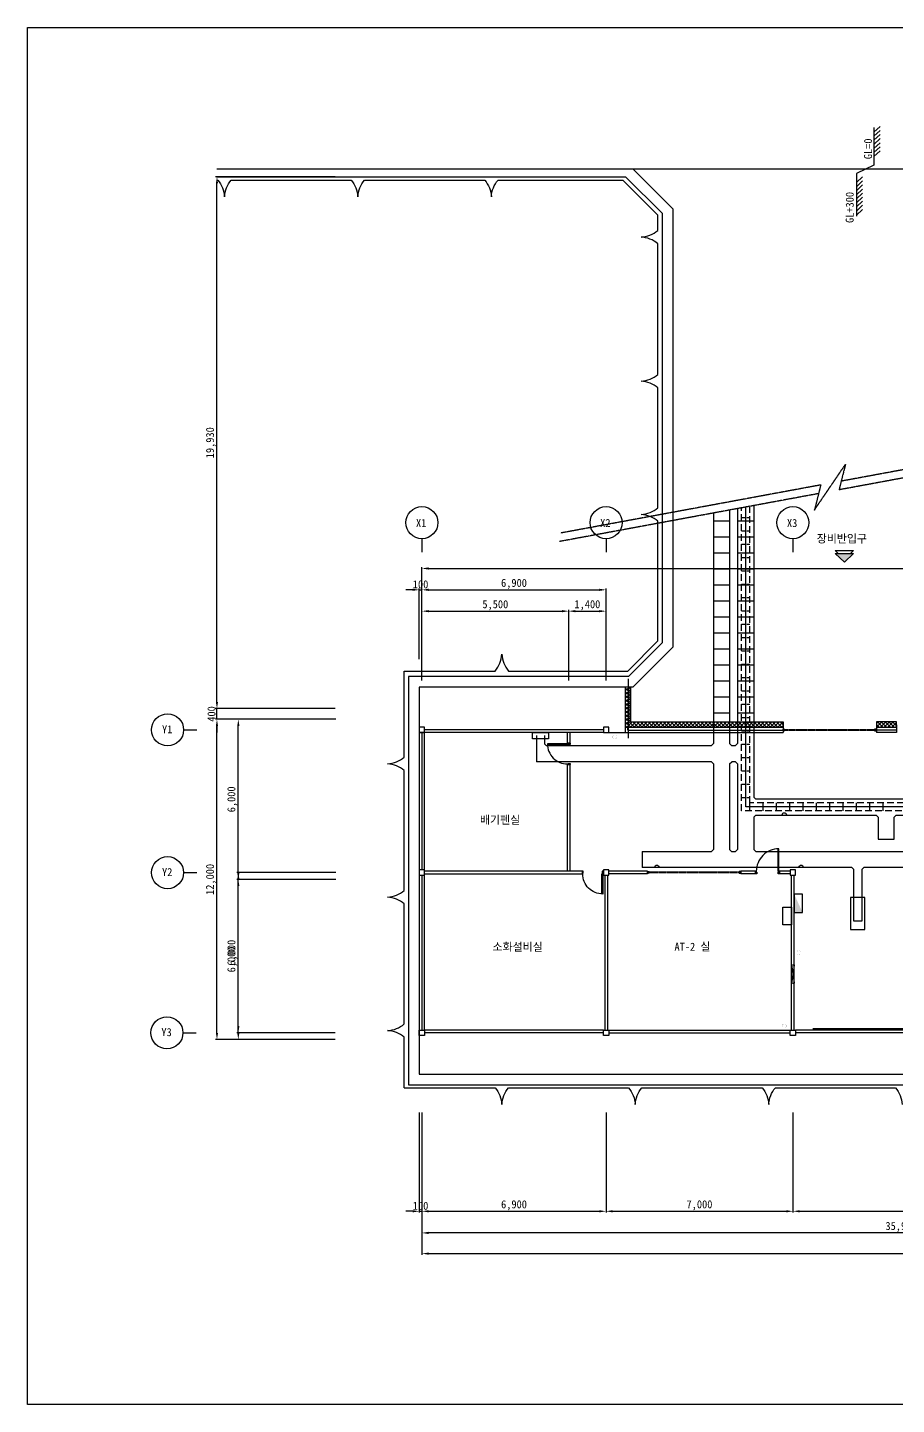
# Model space of a CAD drawing. Header units: millimetres. Extents: x 186342 to 265942, y -380297 to -298225.
# Drawn here: x 186342 to 218898, y -380297 to -328697 of the extents above; entities that cross this region are included whole.
import ezdxf
from ezdxf.enums import TextEntityAlignment as Align

# ---------------------------------------------------------------- set-up
doc = ezdxf.new("R2010")
doc.units = ezdxf.units.MM
for name, pattern in [('A-CENTR01', [2, 1.25, -0.25, 0.25, -0.25]), ('HIDDEN', [0.375, 0.25, -0.125]), ('HIDDEN2', [0.1875, 0.125, -0.0625])]:
    doc.linetypes.add(name, pattern=pattern)
for name, color, linetype in [('TN-DIMS', 1, 'Continuous'), ('TN-LEAL', 1, 'Continuous'), ('TN-LEAT', 3, 'Continuous'), ('TN-MACL', 6, 'A-CENTR01'), ('TT-CABL', 4, 'Continuous'), ('TT-TRAY', 4, 'Continuous'), ('TZ-BASE', 253, 'Continuous')]:
    doc.layers.add(name, color=color, linetype=linetype)
doc.layers.add('TX-PAPR', color=2, linetype='Continuous', plot=False)
doc.styles.get("Standard").update_dxf_attribs({"font": 'GulimChe.ttf'})
doc.dimstyles.new('D100', dxfattribs={"dimscale": 100, "dimtxt": 3, "dimasz": 2.5, "dimexe": 0.5, "dimexo": 0.5, "dimgap": 0.5, "dimtad": 1, "dimdec": 0, "dimzin": 1, "dimdsep": 46, "dimlunit": 6, "dimtxsty": 'Standard', "dimcen": 1, "dimclrd": 1, "dimclre": 1, "dimclrt": 3, "dimadec": 0, "dimazin": 0, "dimtfac": 1, "dimtdec": 0, "dimtix": 1, "dimtmove": 2, "dimatfit": 3, "dimfxl": 0, "dimtvp": 2, "dimlwd": -1, "dimlwe": -1, "dimarcsym": 0})

# ---------------------------------------------------------------- blocks, each defined once
blk = doc.blocks.new('*D9')
at = {"layer": 'DEFPOINTS', "color": 0}
for p in [(194239, -360621), (197942, -360621, 0), (197918, -366621, 0)]:
    blk.add_point(p, dxfattribs=at)
at = {"layer": 'TN-DIMS', "color": 1}
for p, q in [((197892, -360621), (194189, -360621)), ((194239, -366371), (194239, -360871)), ((197868, -366621), (194189, -366621))]:
    blk.add_line(p, q, dxfattribs=at)
for points in [[(194197, -360871), (194280, -360871), (194239, -360621)], [(194197, -366371), (194280, -366371), (194239, -366621)]]:
    blk.add_solid(points, dxfattribs=at)
at = {"layer": 'TN-DIMS', "color": 3, "insert": (194016, -363621), "char_height": 300, "attachment_point": 5, "rotation": 90}
blk.add_mtext('{\\fGulimChe|b0|i0|c129|p0;6,000}', dxfattribs=at)
blk = doc.blocks.new('*D10')
at = {"layer": 'DEFPOINTS', "color": 0}
for p in [(194239, -354621), (197942, -354621, 0), (197942, -360621, 0)]:
    blk.add_point(p, dxfattribs=at)
at = {"layer": 'TN-DIMS', "color": 1}
for p, q in [((197892, -354621), (194189, -354621)), ((194239, -360371), (194239, -354871)), ((197892, -360621), (194189, -360621))]:
    blk.add_line(p, q, dxfattribs=at)
for points in [[(194197, -354871), (194280, -354871), (194239, -354621)], [(194197, -360371), (194280, -360371), (194239, -360621)]]:
    blk.add_solid(points, dxfattribs=at)
at = {"layer": 'TN-DIMS', "color": 3, "insert": (194016, -357621), "char_height": 300, "attachment_point": 5, "rotation": 90}
blk.add_mtext('{\\fGulimChe|b0|i0|c129|p0;6,000}', dxfattribs=at)
blk = doc.blocks.new('*D11')
at = {"layer": 'DEFPOINTS', "color": 0}
for p in [(193439, -354621), (197942, -354621, 0), (197918, -366621, 0)]:
    blk.add_point(p, dxfattribs=at)
at = {"layer": 'TN-DIMS', "color": 1}
for p, q in [((197892, -354621), (193389, -354621)), ((193439, -366371), (193439, -354871)), ((197868, -366621), (193389, -366621))]:
    blk.add_line(p, q, dxfattribs=at)
for points in [[(193397, -354871), (193480, -354871), (193439, -354621)], [(193397, -366371), (193480, -366371), (193439, -366621)]]:
    blk.add_solid(points, dxfattribs=at)
at = {"layer": 'TN-DIMS', "color": 3, "insert": (193216, -360621), "char_height": 300, "attachment_point": 5, "rotation": 90}
blk.add_mtext('{\\fGulimChe|b0|i0|c129|p0;12,000}', dxfattribs=at)
blk = doc.blocks.new('*D12')
at = {"layer": 'DEFPOINTS', "color": 0}
for p in [(193439, -354221), (197918, -354221, 0), (197918, -354621, 0)]:
    blk.add_point(p, dxfattribs=at)
at = {"layer": 'TN-DIMS', "color": 1}
for p, q in [((193439, -353971), (193439, -353721)), ((197868, -354221), (193389, -354221)), ((193439, -354621), (193439, -354221)), ((197868, -354621), (193389, -354621)), ((193439, -354871), (193439, -355121))]:
    blk.add_line(p, q, dxfattribs=at)
for points in [[(193397, -353971), (193480, -353971), (193439, -354221)], [(193397, -354871), (193480, -354871), (193439, -354621)]]:
    blk.add_solid(points, dxfattribs=at)
at = {"layer": 'TN-DIMS', "color": 3, "insert": (193235, -354421), "char_height": 300, "attachment_point": 5, "rotation": 90}
blk.add_mtext('{\\fGulimChe|b0|i0|c129|p0;400}', dxfattribs=at)
blk = doc.blocks.new('*D13')
at = {"layer": 'DEFPOINTS', "color": 0}
for p in [(193439, -334291), (197918, -334291), (197918, -354221, 0)]:
    blk.add_point(p, dxfattribs=at)
at = {"layer": 'TN-DIMS', "color": 1}
for p, q in [((197868, -334291), (193389, -334291)), ((193439, -353971), (193439, -334541)), ((197868, -354221), (193389, -354221))]:
    blk.add_line(p, q, dxfattribs=at)
for points in [[(193397, -334541), (193480, -334541), (193439, -334291)], [(193397, -353971), (193480, -353971), (193439, -354221)]]:
    blk.add_solid(points, dxfattribs=at)
at = {"layer": 'TN-DIMS', "color": 3, "insert": (193216, -344256), "char_height": 300, "attachment_point": 5, "rotation": 90}
blk.add_mtext('{\\fGulimChe|b0|i0|c129|p0;19,930}', dxfattribs=at)
blk = doc.blocks.new('*D15')
at = {"layer": 'DEFPOINTS', "color": 0}
for p in [(201118, -369308), (251918, -369308), (251918, -374644)]:
    blk.add_point(p, dxfattribs=at)
at = {"layer": 'TN-DIMS', "color": 1}
for p, q in [((201118, -369358), (201118, -374694)), ((251918, -369358), (251918, -374694)), ((201368, -374644), (251668, -374644))]:
    blk.add_line(p, q, dxfattribs=at)
for points in [[(201368, -374602), (201368, -374686), (201118, -374644)], [(251668, -374602), (251668, -374686), (251918, -374644)]]:
    blk.add_solid(points, dxfattribs=at)
at = {"layer": 'TN-DIMS', "color": 3, "insert": (226518, -374422), "char_height": 300, "attachment_point": 5}
blk.add_mtext('{\\fGulimChe|b0|i0|c129|p0;50,800}', dxfattribs=at)
blk = doc.blocks.new('*D16')
at = {"layer": 'DEFPOINTS', "color": 0}
for p in [(201118, -369308), (237018, -369308), (201118, -373869)]:
    blk.add_point(p, dxfattribs=at)
at = {"layer": 'TN-DIMS', "color": 1}
for p, q in [((201118, -369358), (201118, -373919)), ((237018, -369358), (237018, -373919)), ((236768, -373869), (201368, -373869))]:
    blk.add_line(p, q, dxfattribs=at)
for points in [[(201368, -373827), (201368, -373911), (201118, -373869)], [(236768, -373827), (236768, -373911), (237018, -373869)]]:
    blk.add_solid(points, dxfattribs=at)
at = {"layer": 'TN-DIMS', "color": 3, "insert": (219068, -373647), "char_height": 300, "attachment_point": 5}
blk.add_mtext('{\\fGulimChe|b0|i0|c129|p0;35,900}', dxfattribs=at)
blk = doc.blocks.new('*D17')
at = {"layer": 'DEFPOINTS', "color": 0}
for p in [(208018, -369308), (215018, -369308), (215018, -373058)]:
    blk.add_point(p, dxfattribs=at)
at = {"layer": 'TN-DIMS', "color": 1}
for p, q in [((208018, -369358), (208018, -373108)), ((215018, -369358), (215018, -373108)), ((208268, -373058), (214768, -373058))]:
    blk.add_line(p, q, dxfattribs=at)
for points in [[(208268, -373016), (208268, -373099), (208018, -373058)], [(214768, -373016), (214768, -373099), (215018, -373058)]]:
    blk.add_solid(points, dxfattribs=at)
at = {"layer": 'TN-DIMS', "color": 3, "insert": (211518, -372835), "char_height": 300, "attachment_point": 5}
blk.add_mtext('{\\fGulimChe|b0|i0|c129|p0;7,000}', dxfattribs=at)
blk = doc.blocks.new('*D18')
at = {"layer": 'DEFPOINTS', "color": 0}
for p in [(201118, -369308), (208018, -369308), (208018, -373058)]:
    blk.add_point(p, dxfattribs=at)
at = {"layer": 'TN-DIMS', "color": 1}
for p, q in [((201118, -369358), (201118, -373108)), ((208018, -369358), (208018, -373108)), ((201368, -373058), (207768, -373058))]:
    blk.add_line(p, q, dxfattribs=at)
for points in [[(201368, -373016), (201368, -373099), (201118, -373058)], [(207768, -373016), (207768, -373099), (208018, -373058)]]:
    blk.add_solid(points, dxfattribs=at)
at = {"layer": 'TN-DIMS', "color": 3, "insert": (204568, -372835), "char_height": 300, "attachment_point": 5}
blk.add_mtext('{\\fGulimChe|b0|i0|c129|p0;6,900}', dxfattribs=at)
blk = doc.blocks.new('*D19')
at = {"layer": 'DEFPOINTS', "color": 0}
for p in [(215018, -369308), (225018, -369308), (225018, -373058)]:
    blk.add_point(p, dxfattribs=at)
at = {"layer": 'TN-DIMS', "color": 1}
for p, q in [((215018, -369358), (215018, -373108)), ((225018, -369358), (225018, -373108)), ((215268, -373058), (224768, -373058))]:
    blk.add_line(p, q, dxfattribs=at)
for points in [[(215268, -373016), (215268, -373099), (215018, -373058)], [(224768, -373016), (224768, -373099), (225018, -373058)]]:
    blk.add_solid(points, dxfattribs=at)
at = {"layer": 'TN-DIMS', "color": 3, "insert": (220018, -372835), "char_height": 300, "attachment_point": 5}
blk.add_mtext('{\\fGulimChe|b0|i0|c129|p0;10,000}', dxfattribs=at)
blk = doc.blocks.new('*D24')
at = {"layer": 'DEFPOINTS', "color": 0}
for p in [(194239, -360368), (197942, -360368), (197918, -366368)]:
    blk.add_point(p, dxfattribs=at)
at = {"layer": 'TN-DIMS', "color": 1}
for p, q in [((197892, -360368), (194189, -360368)), ((194239, -366118), (194239, -360618)), ((197868, -366368), (194189, -366368))]:
    blk.add_line(p, q, dxfattribs=at)
for points in [[(194197, -360618), (194281, -360618), (194239, -360368)], [(194197, -366118), (194281, -366118), (194239, -366368)]]:
    blk.add_solid(points, dxfattribs=at)
at = {"layer": 'TN-DIMS', "color": 3, "insert": (194017, -363368), "char_height": 300, "attachment_point": 5, "rotation": 90}
blk.add_mtext('{\\fGulimChe|b0|i0|c129|p0;6,000}', dxfattribs=at)
blk = doc.blocks.new('*D28')
at = {"layer": 'DEFPOINTS', "color": 0}
for p in [(208018, -349769), (201118, -352416), (208018, -352416)]:
    blk.add_point(p, dxfattribs=at)
at = {"layer": 'TN-DIMS', "color": 1}
for p, q in [((201118, -352366), (201118, -349719)), ((201368, -349769), (207768, -349769)), ((208018, -352366), (208018, -349719))]:
    blk.add_line(p, q, dxfattribs=at)
for points in [[(201368, -349727), (201368, -349810), (201118, -349769)], [(207768, -349727), (207768, -349810), (208018, -349769)]]:
    blk.add_solid(points, dxfattribs=at)
at = {"layer": 'TN-DIMS', "color": 3, "insert": (204568, -349547), "char_height": 300, "attachment_point": 5}
blk.add_mtext('{\\fGulimChe|b0|i0|c129|p0;6,900}', dxfattribs=at)
blk = doc.blocks.new('*D33')
at = {"layer": 'DEFPOINTS', "color": 0}
for p in [(251918, -348969), (201118, -352416), (251918, -352416)]:
    blk.add_point(p, dxfattribs=at)
at = {"layer": 'TN-DIMS', "color": 1}
for p, q in [((201118, -352366), (201118, -348919)), ((201368, -348969), (251668, -348969)), ((251918, -352366), (251918, -348919))]:
    blk.add_line(p, q, dxfattribs=at)
for points in [[(201368, -348927), (201368, -349010), (201118, -348969)], [(251668, -348927), (251668, -349010), (251918, -348969)]]:
    blk.add_solid(points, dxfattribs=at)
at = {"layer": 'TN-DIMS', "color": 3, "insert": (226518, -348747), "char_height": 300, "attachment_point": 5}
blk.add_mtext('{\\fGulimChe|b0|i0|c129|p0;50,800}', dxfattribs=at)
blk = doc.blocks.new('*D4')
at = {"layer": 'DEFPOINTS', "color": 0}
for p in [(201118, -349769), (201018, -352416), (201118, -352416)]:
    blk.add_point(p, dxfattribs=at)
at = {"layer": 'TN-DIMS', "color": 1}
for p, q in [((200768, -349769), (200518, -349769)), ((201018, -352366), (201018, -349719)), ((201018, -349769), (201118, -349769)), ((201118, -352366), (201118, -349719)), ((201368, -349769), (201618, -349769))]:
    blk.add_line(p, q, dxfattribs=at)
for points in [[(200768, -349727), (200768, -349810), (201018, -349769)], [(201368, -349727), (201368, -349810), (201118, -349769)]]:
    blk.add_solid(points, dxfattribs=at)
at = {"layer": 'TN-DIMS', "color": 3, "insert": (201068, -349565), "char_height": 300, "attachment_point": 5}
blk.add_mtext('{\\fGulimChe|b0|i0|c129|p0;100}', dxfattribs=at)
blk = doc.blocks.new('*D5')
at = {"layer": 'DEFPOINTS', "color": 0}
for p in [(206618, -350569), (201118, -353216), (206618, -353216)]:
    blk.add_point(p, dxfattribs=at)
at = {"layer": 'TN-DIMS', "color": 1}
for p, q in [((201118, -353166), (201118, -350519)), ((201368, -350569), (206368, -350569)), ((206618, -353166), (206618, -350519))]:
    blk.add_line(p, q, dxfattribs=at)
for points in [[(201368, -350527), (201368, -350610), (201118, -350569)], [(206368, -350527), (206368, -350610), (206618, -350569)]]:
    blk.add_solid(points, dxfattribs=at)
at = {"layer": 'TN-DIMS', "color": 3, "insert": (203868, -350347), "char_height": 300, "attachment_point": 5}
blk.add_mtext('{\\fGulimChe|b0|i0|c129|p0;5,500}', dxfattribs=at)
blk = doc.blocks.new('*D6')
at = {"layer": 'DEFPOINTS', "color": 0}
for p in [(208018, -350569), (206618, -353216), (208018, -353216)]:
    blk.add_point(p, dxfattribs=at)
at = {"layer": 'TN-DIMS', "color": 1}
for p, q in [((206618, -353166), (206618, -350519)), ((206868, -350569), (207768, -350569)), ((208018, -353166), (208018, -350519))]:
    blk.add_line(p, q, dxfattribs=at)
for points in [[(206868, -350527), (206868, -350610), (206618, -350569)], [(207768, -350527), (207768, -350610), (208018, -350569)]]:
    blk.add_solid(points, dxfattribs=at)
at = {"layer": 'TN-DIMS', "color": 3, "insert": (207318, -350346), "char_height": 300, "attachment_point": 5}
blk.add_mtext('{\\fGulimChe|b0|i0|c129|p0;1,400}', dxfattribs=at)
blk = doc.blocks.new('*D7')
at = {"layer": 'DEFPOINTS', "color": 0}
for p in [(201018, -369308), (201118, -369308), (201118, -373058)]:
    blk.add_point(p, dxfattribs=at)
at = {"layer": 'TN-DIMS', "color": 1}
for p, q in [((201018, -369358), (201018, -373108)), ((201118, -369358), (201118, -373108)), ((200768, -373058), (200518, -373058)), ((201018, -373058), (201118, -373058)), ((201368, -373058), (201618, -373058))]:
    blk.add_line(p, q, dxfattribs=at)
for points in [[(200768, -373016), (200768, -373099), (201018, -373058)], [(201368, -373016), (201368, -373099), (201118, -373058)]]:
    blk.add_solid(points, dxfattribs=at)
at = {"layer": 'TN-DIMS', "color": 3, "insert": (201068, -372854), "char_height": 300, "attachment_point": 5}
blk.add_mtext('{\\fGulimChe|b0|i0|c129|p0;100}', dxfattribs=at)

msp = doc.modelspace()

# ---------------------------------------------------------------- hatches: boundary and pattern name
at = {"layer": 'TZ-BASE'}
msp.add_hatch(color=256, dxfattribs=at).paths.add_polyline_path([(217287.6, -348407.8), (216603.2, -348407.8), (216945.4, -348732)])
h = msp.add_hatch(dxfattribs=at)
h.set_pattern_fill('ANSI37', color=256, scale=100, style=0)
h.set_pattern_definition([(45, (201018.33, -366368.2), (-70.7107, 70.7107), []), (135, (201018.33, -366368.2), (-70.7107, -70.7107), [])])
h.paths.add_polyline_path([(214648.3, -354718.2), (214648.3, -354918.2), (208748.3, -354918.2), (208748.3, -353418.2), (208948.3, -353418.2), (208948.3, -354718.2)])
h = msp.add_hatch(dxfattribs=at)
h.set_pattern_fill('ANSI37', color=256, scale=100, style=0)
h.set_pattern_definition([(45, (201018.33, -366255.2), (-70.7107, 70.7107), []), (135, (201018.33, -366255.2), (-70.7107, -70.7107), [])])
h.paths.add_polyline_path([(218898.3, -354718.2), (218148.3, -354718.2), (218148.3, -354918.2), (218898.3, -354918.2)])

# ---------------------------------------------------------------- linework, layer by layer
at = {"layer": 'TN-LEAL'}
for p, q in [((201118.3, -347852.1), (201118.3, -348352.1)), ((208018.3, -347852.1), (208018.3, -348352.1)), ((215018.3, -347852.1), (215018.3, -348352.1)), ((192188.9, -355018.2), (192688.9, -355018.2)), ((192188.9, -360368.2), (192688.9, -360368.2)), ((192164.9, -366368.2), (192664.9, -366368.2))]:
    msp.add_line(p, q, dxfattribs=at)
for centre in [(201118.3, -347252.1), (208018.3, -347252.1), (215018.3, -347252.1), (191588.9, -355018.2), (191588.9, -360368.2), (191564.9, -366368.2)]:
    msp.add_circle(centre, 600, dxfattribs=at)
at = {"layer": 'TN-MACL'}
for p, q in [((226320.9, -343942.9, 0), (216827.3, -345698.8, 0)), ((226267, -344261.7, 0), (216745.9, -346022.7, 0)), ((215979.9, -346164.3, 0), (206276.7, -347958.9, 0)), ((216061.4, -345840.4, 0), (206330.7, -347640.1, 0))]:
    msp.add_line(p, q, dxfattribs=at)
at = {"layer": 'TN-MACL', "elevation": 0}
msp.add_lwpolyline([(216061.4, -345840.4), (215825.6, -346777.9), (216985, -345072.3), (216745.9, -346022.7)], dxfattribs=at)
at = {"layer": 'TT-CABL'}
msp.add_lwpolyline([(233918.3, -364283.4), (235805.7, -364283.4), (235805.7, -359912.6), (239752.9, -359912.6), (239752.9, -355924.5), (220450.8, -355924.5), (220450.8, -357904.9), (213248.5, -357904.9), (213248.5, -346669.5)], dxfattribs=at)
at = {"layer": 'TT-TRAY', "linetype": 'HIDDEN2', "ltscale": 2000}
for points in [[(233918.3, -364133.4), (235655.7, -364133.4), (235655.7, -359762.6), (239602.9, -359762.6), (239602.9, -356074.5), (220600.8, -356074.5), (220600.8, -358054.9), (213098.5, -358054.9), (213098.5, -346669.5)], [(233918.3, -364433.4), (235955.7, -364433.4), (235955.7, -360062.6), (239902.9, -360062.6), (239902.9, -355774.5), (220300.8, -355774.5), (220300.8, -357754.9), (213398.5, -357754.9), (213398.5, -346669.5)]]:
    msp.add_lwpolyline(points, dxfattribs=at)
at = {"layer": 'TT-TRAY', "linetype": 'HIDDEN2', "ltscale": 1000}
for points in [[(213098.5, -347054.9), (213398.5, -347054.9)], [(213098.5, -347554.9), (213398.5, -347554.9)], [(213098.5, -348054.9), (213398.5, -348054.9)], [(213098.5, -348554.9), (213398.5, -348554.9)], [(213098.5, -349054.9), (213398.5, -349054.9)], [(213098.5, -349554.9), (213398.5, -349554.9)], [(213098.5, -350054.9), (213398.5, -350054.9)], [(213098.5, -350554.9), (213398.5, -350554.9)], [(213098.5, -351054.9), (213398.5, -351054.9)], [(213098.5, -351554.9), (213398.5, -351554.9)], [(213098.5, -352054.9), (213398.5, -352054.9)], [(213098.5, -352554.9), (213398.5, -352554.9)], [(213098.5, -353054.9), (213398.5, -353054.9)], [(213098.5, -353554.9), (213398.5, -353554.9)], [(213098.5, -354054.9), (213398.5, -354054.9)], [(213098.5, -354554.9), (213398.5, -354554.9)], [(213098.5, -355054.9), (213398.5, -355054.9)], [(213098.5, -355554.9), (213398.5, -355554.9)], [(213098.5, -356054.9), (213398.5, -356054.9)], [(213098.5, -356554.9), (213398.5, -356554.9)], [(213098.5, -357054.9), (213398.5, -357054.9)], [(213098.5, -357554.9), (213398.5, -357554.9)], [(213398.5, -358054.9), (213398.5, -357754.9)], [(213898.5, -358054.9), (213898.5, -357754.9)], [(214398.5, -358054.9), (214398.5, -357754.9)], [(214898.5, -358054.9), (214898.5, -357754.9)], [(215398.5, -358054.9), (215398.5, -357754.9)], [(215898.5, -358054.9), (215898.5, -357754.9)], [(216398.5, -358054.9), (216398.5, -357754.9)], [(216898.5, -358054.9), (216898.5, -357754.9)], [(217398.5, -358054.9), (217398.5, -357754.9)], [(217898.5, -358054.9), (217898.5, -357754.9)], [(218398.5, -358054.9), (218398.5, -357754.9)]]:
    msp.add_lwpolyline(points, dxfattribs=at)
at = {"layer": 'TX-PAPR'}
msp.add_lwpolyline([(186341.6, -328697.4), (265941.6, -328697.4), (265941.6, -380297.4), (186341.6, -380297.4)], close=True, dxfattribs=at)
at = {"layer": 'TZ-BASE'}
for p, q in [((218055.2, -332617.7), (218282.9, -332402.6)), ((218055.2, -332443.2), (218055.2, -333850.4)), ((218055.2, -332770.4), (218282.9, -332555.3)), ((218055.2, -332923.1), (218282.9, -332708)), ((218055.2, -333075.7), (218282.9, -332860.7)), ((218055.2, -333228.4), (218282.9, -333013.3)), ((218055.2, -333381.1), (218282.9, -333166)), ((218055.2, -333533.8), (218282.9, -333318.7)), ((218055.2, -333850.4), (217395.8, -334166.9)), ((209016.2, -333991.2), (223983.1, -333991.2)), ((217395.8, -334166.9), (217395.8, -335766)), ((217395.8, -334508.4), (217623.6, -334293.4)), ((217395.8, -334661.1), (217623.6, -334446)), ((217395.8, -334810.8), (217623.6, -334595.7)), ((217395.8, -334963.5), (217623.6, -334748.4)), ((217395.8, -335116.1), (217623.6, -334901.1)), ((217395.8, -335268.8), (217623.6, -335053.8)), ((217395.8, -335421.5), (217623.6, -335206.4)), ((217395.8, -335574.2), (217623.6, -335359.1)), ((217395.8, -335726.9), (217623.6, -335511.8)), ((216603.2, -348292.7), (217287.6, -348292.7)), ((216603.2, -348292.7), (216714.7, -348407.8)), ((217287.6, -348292.7), (217176.1, -348407.8)), ((216603.2, -348407.8), (217287.6, -348407.8)), ((216603.2, -348407.8), (216945.4, -348732)), ((217287.6, -348407.8), (216945.4, -348732)), ((208748.3, -355118.2, 0), (208748.3, -353418.2, 0)), ((208848.3, -353109.6, 0), (208848.3, -355326.4, 0)), ((208948.3, -354718.2, 0), (208948.3, -353418.2, 0)), ((208748.3, -354918.2, 0), (214648.3, -354918.2)), ((208835.3, -355031.2, 0), (208835.3, -354918.2, 0)), ((208948.3, -354718.2, 0), (214648.3, -354718.2, 0)), ((212048.5, -354593.1, 0), (212048.5, -355534.1, 0)), ((212648.5, -354593.1, 0), (212648.5, -355534.1, 0)), ((212948.5, -354593.1, 0), (212948.5, -355534.1, 0)), ((213548.5, -354593.1, 0), (213548.5, -357534.1, 0)), ((214648.3, -354718.2, 0), (214648.3, -355118.2, 0)), ((214648.3, -354718.2, 0), (214648.3, -355118.2, 0)), ((214681.7, -354998.1, 0), (214714.9, -354998.1, 0)), ((214681.7, -354998.1, 0), (214681.7, -355037.7, 0)), ((218114.8, -354998.1, 0), (218081.6, -354998.1, 0)), ((218114.8, -354998.1, 0), (218114.8, -355037.7, 0)), ((218148.3, -354831.2, 0), (218148.3, -355118.2, 0)), ((218898.3, -354833), (218898.3, -354920)), ((218898.3, -354918.2), (218898.3, -355118.2)), ((207918.3, -355118.2), (201018.3, -355118.2)), ((201131.3, -360268.2), (201131.3, -355118.2)), ((207918.3, -355018.2), (201218.3, -355018.2)), ((201218.3, -360268.2), (201218.3, -355118.2)), ((207918.3, -355118.2), (201218.3, -355118.2)), ((205410.5, -355234, 0), (205410.5, -356210.7, 0)), ((205710.5, -355234, 0), (205710.5, -355535.7, 0)), ((206568.3, -355518.2), (206568.3, -355118.2)), ((206668.3, -355518.2), (206568.3, -355518.2)), ((206568.3, -355518.2), (206668.3, -355518.2)), ((206668.3, -355518.2), (206668.3, -355118.2)), ((208118.3, -355118.2), (210415.3, -355118.2)), ((208118.3, -355118.2), (210018.3, -355118.2)), ((208835.3, -355031.2), (214648.3, -355031.2, 0)), ((210218.3, -355118.2), (214648.3, -355118.2, 0)), ((210218.3, -355118.2), (214648.3, -355118.2, 0)), ((214681.7, -355037.7, 0), (214714.9, -355037.7, 0)), ((218114.8, -355037.7, 0), (218081.6, -355037.7, 0)), ((218898.3, -355031.2), (218148.3, -355031.2, 0)), ((218898.3, -355118.2), (218148.3, -355118.2, 0)), ((205710.5, -355535.7, 0), (205785.5, -355610.7, -0.3)), ((211971.9, -355610.7, 0), (205785.5, -355610.7, 0)), ((212048.5, -355534.1, 0), (211973.5, -355609.1, -0.3)), ((212648.5, -355534.1, 0), (212723.5, -355609.1, -0.3)), ((212723.5, -355609.1, 0), (212873.5, -355609.1, 0)), ((212948.5, -355534.1, 0), (212873.5, -355609.1, -0.3)), ((211973.8, -356210.7, 0), (205410.5, -356210.7, 0)), ((206568.3, -360318.2), (206568.3, -356318.2)), ((206668.3, -356318.2), (206568.3, -356318.2)), ((206568.3, -356318.2), (206668.3, -356318.2)), ((206668.3, -360318.2), (206668.3, -356318.2)), ((212048.5, -356285.4, 0.3), (211972.2, -356209.1, 0)), ((212048.5, -356285.4, 0), (212048.5, -359497.4, 0)), ((212648.5, -356285.4, 0), (212724.9, -356209.1, -0.3)), ((212648.5, -356285.4, 0), (212648.5, -359497.4, 0)), ((212873.5, -356209.1, 0), (212724.9, -356209.1, 0)), ((212948.5, -356284.1, 0.3), (212873.5, -356209.1, 0)), ((212948.5, -356284.1, 0), (212948.5, -359497.4, 0)), ((213548.5, -357534.1, 0), (213623.5, -357609.1, -0.3)), ((220074.4, -357610.7), (213625.2, -357610.7)), ((213548.5, -358284.1, 0.3), (213623.5, -358209.1)), ((213548.5, -358284.1, 0), (213548.5, -359497.4, 0)), ((213621.9, -358210.7), (218143.3, -358210.7)), ((218218.3, -358285.7, 0), (218143.3, -358210.7, -0.3)), ((218218.3, -358285.7, 0), (218218.3, -359110.7, 0)), ((218818.3, -358285.7, 0), (218893.3, -358210.7, -0.3)), ((218818.3, -359110.7, 0), (218818.3, -358285.7, 0)), ((218893.3, -358210.7), (221143.3, -358210.7)), ((218218.3, -359110.7, 0), (218818.3, -359110.7, 0)), ((209373.5, -359574, 0), (209373.5, -360174, 0)), ((212048.5, -359497.4, 0), (211973.5, -359572.4, -0.3)), ((212648.5, -359497.4, 0), (212723.5, -359572.4, -0.3)), ((212948.5, -359497.4, 0), (212873.5, -359572.4, -0.3)), ((213548.5, -359497.4, 0), (213623.5, -359572.4, -0.3)), ((201131.3, -366268.2), (201131.3, -360468.2)), ((207118.3, -360318.2), (201218.3, -360318.2)), ((201218.3, -360418.2), (207118.3, -360418.2)), ((201218.3, -366268.2), (201218.3, -360468.2)), ((207118.3, -360318.2), (207118.3, -360418.2)), ((207918.3, -360318.2), (207918.3, -360418.2)), ((207968.3, -360468.2), (207968.3, -366268.2)), ((208068.3, -360468.2), (208068.3, -366268.2)), ((209568.3, -360318.2), (208118.3, -360318.2)), ((209568.3, -360418.2), (208118.3, -360418.2)), ((217221.4, -360174), (209373.5, -360174)), ((209568.3, -360318.2), (209568.3, -360418.2)), ((209568.3, -360351.5), (209568.3, -360418.2)), ((209568.3, -360351.5), (209568.3, -360418.2)), ((209601.8, -360331.1), (209635, -360331.1)), ((209601.8, -360331.1), (209601.8, -360370.7)), ((209601.8, -360370.7), (209635, -360370.7)), ((213034.9, -360331.1), (213001.7, -360331.1)), ((213034.9, -360370.7), (213001.7, -360370.7)), ((213034.9, -360331.1), (213034.9, -360370.7)), ((213618.3, -360318.2), (213068.3, -360318.2)), ((213068.3, -360318.2), (213068.3, -360418.2)), ((213068.3, -360351.5), (213068.3, -360418.2)), ((213068.3, -360351.5), (213068.3, -360418.2)), ((213618.3, -360418.2), (213068.3, -360418.2)), ((213618.3, -360418.2), (213618.3, -360318.2)), ((214518.3, -360418.2), (214518.3, -360318.2)), ((214918.3, -360318.2), (214518.3, -360318.2)), ((214918.3, -360418.2), (214518.3, -360418.2)), ((214968.3, -366268.2), (214968.3, -360468.2)), ((215068.3, -366268.2), (215068.3, -360468.2)), ((217296.4, -360249, 0.7), (217221.4, -360174, 0.3)), ((217296.4, -362189, 0.3), (217296.4, -360249, 0.3)), ((217596.4, -360249, 0.7), (217671.4, -360174, 0.3)), ((217596.4, -360249, 0.3), (217596.4, -362189, 0.3)), ((220221.4, -360174), (217671.4, -360174)), ((217596.4, -362189, 0.3), (217296.4, -362189, 0.3)), ((207918.3, -366268.2), (201218.3, -366268.2)), ((208118.3, -366268.2), (214918.3, -366268.2)), ((224918.3, -366268.2), (215118.3, -366268.2)), ((224268.3, -366217.7), (215768.3, -366217.7)), ((207918.3, -366368.2), (201218.3, -366368.2)), ((208118.3, -366368.2), (214918.3, -366368.2)), ((224918.3, -366368.2), (215118.3, -366368.2))]:
    msp.add_line(p, q, dxfattribs=at)
at = {"layer": 'TZ-BASE', "linetype": 'HIDDEN', "ltscale": 2}
for p, q in [((212948.5, -346725, 0), (212948.5, -354991.6, 0)), ((213548.5, -346614, 0), (213548.5, -354991.6, 0)), ((212048.5, -346891.4, 0), (212048.5, -354991.6, 0)), ((212648.5, -347191.8, 0), (212048.5, -347191.8, 0)), ((212648.5, -346780.5, 0), (212648.5, -354991.6, 0)), ((213548.5, -347191.8, 0), (212948.5, -347191.8, 0)), ((212648.5, -347791.8, 0), (212048.5, -347791.8, 0)), ((213548.5, -347791.8, 0), (212948.5, -347791.8, 0)), ((212648.5, -348391.8, 0), (212048.5, -348391.8, 0)), ((213548.5, -348391.8, 0), (212948.5, -348391.8, 0)), ((212648.5, -348991.8, 0), (212048.5, -348991.8, 0)), ((213548.5, -348991.8, 0), (212948.5, -348991.8, 0)), ((212648.5, -349591.8, 0), (212048.5, -349591.8, 0)), ((213548.5, -349591.8, 0), (212948.5, -349591.8, 0)), ((212648.5, -350191.8, 0), (212048.5, -350191.8, 0)), ((213548.5, -350191.8, 0), (212948.5, -350191.8, 0)), ((212648.5, -350791.8, 0), (212048.5, -350791.8, 0)), ((213548.5, -350791.8, 0), (212948.5, -350791.8, 0)), ((212648.5, -351391.8, 0), (212048.5, -351391.8, 0)), ((213548.5, -351391.8, 0), (212948.5, -351391.8, 0)), ((212648.5, -351991.8, 0), (212048.5, -351991.8, 0)), ((213548.5, -351991.8, 0), (212948.5, -351991.8, 0)), ((212648.5, -352591.8, 0), (212048.5, -352591.8, 0)), ((213548.5, -352591.8, 0), (212948.5, -352591.8, 0)), ((212648.5, -353191.8, 0), (212048.5, -353191.8, 0)), ((213548.5, -353191.8, 0), (212948.5, -353191.8, 0)), ((212648.5, -353791.8, 0), (212048.5, -353791.8, 0)), ((213548.5, -353791.8, 0), (212948.5, -353791.8, 0)), ((212648.5, -354391.8, 0), (212048.5, -354391.8, 0)), ((213548.5, -354391.8, 0), (212948.5, -354391.8, 0))]:
    msp.add_line(p, q, dxfattribs=at)
at = {"layer": 'TZ-BASE', "linetype": 'HIDDEN'}
for p, q in [((214681.7, -355005.3), (218114.8, -355005.3)), ((214681.7, -355030.8), (218114.8, -355030.8)), ((209601.8, -360338.4), (213034.9, -360338.4)), ((209601.8, -360363.8), (213034.9, -360363.8)), ((215068.3, -363817.8, 0), (214968.3, -364517.8, 0)), ((214968.3, -363817.8, 0), (215068.3, -364517.8, 0)), ((214968.3, -363817.8, 0), (215068.3, -363817.8, 0)), ((215068.3, -364517.8, 0), (214968.3, -364517.8, 0))]:
    msp.add_line(p, q, dxfattribs=at)
at = {"layer": 'TZ-BASE'}
for points in [[(193438.6, -333991.2), (202946.2, -333991.2), (209016.2, -333991.2)], [(193438.6, -334291.2), (208750.6, -334291.2)], [(208750.6, -334291.2), (210116.2, -335656.9)], [(209016.2, -333991.2), (210516.2, -335491.2)], [(208644.3, -334411.2), (209956, -335722.9)], [(210116.2, -335656.9), (210118.3, -351752.5)], [(210516.2, -335491.2), (210518.3, -351918.2)], [(209958.1, -351686.4), (208833.3, -352811.2)], [(210118.3, -351752.5), (208852.6, -353018.2)], [(210518.3, -351918.2), (209018.3, -353418.2)], [(208852.6, -353018.2), (200618.3, -353018.2), (200618.3, -368317.3), (252418.3, -368317.3), (252418.3, -353018.2), (224150.9, -353018.2)], [(209018.3, -353418.2), (201018.3, -353418.2), (201018.3, -367917.3), (252018.3, -367917.3), (252018.3, -353418.2), (223985.2, -353418.2)], [(206638.9, -355563.2), (206598.9, -355563.2), (206598.9, -355543.2), (206568.3, -355543.2), (206568.3, -355518.2), (206668.3, -355518.2), (206668.3, -355563.2), (206638.9, -355563.2)], [(206638.9, -356273.2), (206668.3, -356273.2), (206668.3, -356318.2), (206568.3, -356318.2), (206568.3, -356293.2), (206598.9, -356293.2), (206598.9, -356273.2), (206638.9, -356273.2)], [(209373.5, -359574), (211971.9, -359574)], [(213625.2, -359574), (236868.3, -359574)], [(207163.3, -360347.6), (207163.3, -360318.2), (207118.3, -360318.2), (207118.3, -360418.2), (207143.3, -360418.2), (207143.3, -360387.7), (207163.3, -360387.7), (207163.3, -360347.6)], [(207873.3, -360347.6), (207873.3, -360387.7), (207893.3, -360387.7), (207893.3, -360418.2), (207918.3, -360418.2), (207918.3, -360318.2), (207873.3, -360318.2), (207873.3, -360347.6)], [(209635, -360370.7), (209635, -360381.4), (209568.3, -360381.4), (209568.3, -360321.1), (209635, -360321.1), (209635, -360331.1)], [(213001.7, -360370.7), (213001.7, -360381.4), (213068.3, -360381.4), (213068.3, -360321.1), (213001.7, -360321.1), (213001.7, -360331.1)], [(213669, -360398.6), (213669, -360418.2), (213618.3, -360418.2), (213618.3, -360318.2), (213646.5, -360318.2), (213646.5, -360352.5), (213669, -360352.5), (213669, -360398.6)], [(214467.7, -360398.6), (214467.7, -360352.5), (214490.2, -360352.5), (214490.2, -360318.2), (214518.3, -360318.2), (214518.3, -360418.2), (214467.7, -360418.2), (214467.7, -360398.6)]]:
    msp.add_lwpolyline(points, dxfattribs=at)
for points in [[(193438.6, -334411.2), (193469.4, -334411.2), (193469.4, -334411.2, -0.161005), (193719.4, -335036.2, -0.161005), (193969.4, -334411.2), (198469.4, -334411.2), (198469.4, -334411.2, -0.161005), (198719.4, -335036.2, -0.161005), (198969.4, -334411.2), (203469.4, -334411.2), (203469.4, -334411.2, -0.161005), (203719.4, -335036.2, -0.161005), (203969.4, -334411.2), (208644.3, -334411.2)], [(209958.1, -351686.4), (209958.1, -347197.9, 0.161005), (209333.1, -346947.9, 0.161005), (209958.1, -346697.9), (209958.1, -346697.9), (209958.1, -342197.9, 0.161005), (209333.1, -341947.9, 0.161005), (209958.1, -341697.9), (209958.1, -341697.9), (209956, -336797.9, 0.161005), (209331, -336547.9, 0.161005), (209956, -336297.9), (209956, -336297.9), (209956, -336297.9), (209956, -335722.9)], [(200458.1, -352811.2), (203861.2, -352811.2), (203861.2, -352811.2, 0.161005), (204111.2, -352186.2, 0.161005), (204361.2, -352811.2), (208833.3, -352811.2)], [(200458.1, -368430.5), (200458.1, -366538, 0.161005), (199833.1, -366288, 0.161005), (200458.1, -366038), (200458.1, -366038), (200458.1, -361538, 0.161005), (199833.1, -361288, 0.161005), (200458.1, -361038), (200458.1, -361038), (200458.1, -356538, 0.161005), (199833.1, -356288, 0.161005), (200458.1, -356038), (200458.1, -356038), (200458.1, -352811.2)], [(205818.9, -355573.2), (206568.3, -355573.2), (206568.3, -355543.2), (205818.3, -355543.2, 0.4142136), (206568.3, -356293.2)], [(214456.5, -359475.1), (214456.5, -360318.2), (214490.2, -360318.2), (214490.2, -359474.4, 0.4142136), (213646.5, -360318.2)], [(207863.3, -361167.6), (207863.3, -360418.2), (207893.3, -360418.2), (207893.3, -361168.2, -0.4142136), (207143.3, -360418.2)], [(200458.1, -368430.5), (203861.4, -368430.5), (203861.4, -368430.5, -0.161005), (204111.4, -369055.5, -0.161005), (204361.4, -368430.5), (208861.4, -368430.5), (208861.4, -368430.5, -0.161005), (209111.4, -369055.5, -0.161005), (209361.4, -368430.5), (213861.4, -368430.5), (213861.4, -368430.5, -0.161005), (214111.4, -369055.5, -0.161005), (214361.4, -368430.5), (218861.4, -368430.5), (218861.4, -368430.5, -0.161005), (219111.4, -369055.5, -0.161005)]]:
    msp.add_lwpolyline(points, format="xyb", dxfattribs=at)
for points in [[(201018.3, -355118.2), (201218.3, -355118.2), (201218.3, -354918.2), (201018.3, -354918.2)], [(207918.3, -355118.2), (208118.3, -355118.2), (208118.3, -354918.2), (207918.3, -354918.2)], [(218898.3, -354718.2), (218148.3, -354718.2), (218148.3, -354918.2), (218898.3, -354918.2)], [(205257.8, -355358.2), (205257.8, -355118.2), (205857.8, -355118.2), (205857.8, -355358.2)], [(201018.3, -360468.2), (201218.3, -360468.2), (201218.3, -360268.2), (201018.3, -360268.2)], [(207918.3, -360468.2), (208118.3, -360468.2), (208118.3, -360268.2), (207918.3, -360268.2)], [(214918.3, -360468.2), (215118.3, -360468.2), (215118.3, -360268.2), (214918.3, -360268.2)], [(215068.3, -361861.1), (215381, -361861.1), (215381, -361177.6), (215068.3, -361177.6)], [(214968.3, -362322.7), (214636.5, -362322.7), (214636.5, -361659.1), (214968.3, -361659.1)], [(217716.4, -361298.2), (217176.4, -361298.2), (217176.4, -362498.2), (217716.4, -362498.2)], [(201018.3, -366268.2), (201218.3, -366268.2), (201218.3, -366468.2), (201018.3, -366468.2)], [(207918.3, -366268.2), (208118.3, -366268.2), (208118.3, -366468.2), (207918.3, -366468.2)], [(214918.3, -366268.2), (215118.3, -366268.2), (215118.3, -366468.2), (214918.3, -366468.2)]]:
    msp.add_lwpolyline(points, close=True, dxfattribs=at)
at = {"layer": 'TZ-BASE', "elevation": 0}
for points in [[(214714.9, -355037.7), (214714.9, -355048.4), (214648.3, -355048.4), (214648.3, -354988), (214714.9, -354988), (214714.9, -354998.1)], [(218081.6, -355037.7), (218081.6, -355048.4), (218148.3, -355048.4), (218148.3, -354988), (218081.6, -354988), (218081.6, -354998.1)], [(212723.5, -359572.4), (212873.5, -359572.4)]]:
    msp.add_lwpolyline(points, dxfattribs=at)
at = {"layer": 'TZ-BASE', "const_width": 5}
for points in [[(208294.4, -355218.2), (208218.3, -355218.2)], [(208392.3, -355218.2), (208468.3, -355218.2)], [(208392.3, -355218.2), (208468.3, -355218.2)], [(215168.3, -363319.3), (215168.3, -363243.2)], [(215168.3, -363417.1), (215168.3, -363493.2)], [(214644.4, -366168.2), (214568.3, -366168.2)], [(214742.3, -366168.2), (214818.3, -366168.2)]]:
    msp.add_lwpolyline(points, dxfattribs=at)
for points in [[(208392.3, -355218.2, -2.6945493), (208294.4, -355218.2)], [(215168.3, -363319.3, -2.6945493), (215168.3, -363417.1)], [(214644.4, -366168.2, -2.6945493), (214742.3, -366168.2)]]:
    msp.add_lwpolyline(points, format="xyb", dxfattribs=at)
at = {"layer": 'TZ-BASE'}
for centre in [(214692.3, -358230.5, 0), (209922.1, -360193.8), (215324.7, -360193.8, -1)]:
    msp.add_arc(centre, 96.4, 11.87649, 168.12351, dxfattribs=at)
msp.add_solid([(215068.3, -361177.6), (215381, -361861.1), (215068.3, -361861.1)], dxfattribs=at)

# ---------------------------------------------------------------- texts
at = {"layer": 'TN-LEAT'}
for s, p in [('X1', (200896.2, -347414.5)), ('X2', (207796.2, -347414.5)), ('X3', (214796.2, -347414.5)), ('Y1', (191380.7, -355145.1)), ('Y2', (191380.7, -360495.1)), ('Y3', (191356.8, -366495.1))]:
    msp.add_text(s, height=300, dxfattribs=at).set_placement(p)
at = {"layer": 'TZ-BASE'}
for s, p in [('GL=0', (217983.6, -333630.5)), ('GL+300', (217296.4, -336021))]:
    msp.add_text(s, height=300, rotation=90, dxfattribs=at).set_placement(p)
msp.add_text('장비반입구', height=300, dxfattribs=at).set_placement((215912.1, -348001.6))
msp.add_text('배기펜실', height=300, dxfattribs=at).set_placement((204799.4, -358539.2), align=Align.RIGHT)
for s, p in [('소화설비실', (204706.2, -363140.9)), ('AT-2 실', (211254.3, -363134))]:
    msp.add_text(s, height=300, dxfattribs=at).set_placement(p, align=Align.MIDDLE)

# ---------------------------------------------------------------- dimensions: what is measured, and where the dimension line sits
at = {"layer": 'TN-DIMS'}
for base, p1, p2, picture, middle in [((193438.6, -334291.2), (197918.1, -354220.8, 0), (197918.1, -334291.2), '*D13', (193216.3, -344256)), ((193438.6, -354220.8), (197918.1, -354620.9, 0), (197918.1, -354220.8, 0), '*D12', (193234.8, -354420.8)), ((193438.6, -354620.9, 0), (197918.1, -366620.9, 0), (197942, -354620.9, 0), '*D11', (193216.3, -360620.9, 0)), ((194238.6, -354620.9, 0), (197942, -360620.9, 0), (197942, -354620.9, 0), '*D10', (194016.5, -357620.9, 0)), ((194238.6, -360620.9, 0), (197918.1, -366620.9, 0), (197942, -360620.9, 0), '*D9', (194016.5, -363620.9, 0)), ((194238.9, -360368.2), (197918.3, -366368.2), (197942.2, -360368.2), '*D24', (194016.7, -363368.2))]:
    dim = msp.add_linear_dim(base=base, p1=p1, p2=p2, angle=90, text='{\\fGulimChe|b0|i0|c129|p0;<>}', dimstyle='D100', dxfattribs=at)
    dim.commit()
    dim.dimension.update_dxf_attribs({"geometry": picture, "text_midpoint": middle})
for base, p1, p2, picture, middle in [((251918.3, -348968.8), (201118.3, -352416), (251918.3, -352415.9), '*D33', (226518.3, -348746.6)), ((201118.3, -349768.8), (201018.3, -352416), (201118.3, -352415.9), '*D4', (201068.3, -349564.8)), ((208018.3, -349768.8), (201118.3, -352416), (208018.3, -352415.9), '*D28', (204568.3, -349546.6)), ((206618.3, -350568.8), (201118.3, -353216), (206618.3, -353215.9), '*D5', (203868.3, -350346.6)), ((208018.3, -350568.8), (206618.3, -353216), (208018.3, -353215.9), '*D6', (207318.3, -350346.4)), ((201118.3, -373057.5), (201018.3, -369308), (201118.3, -369308), '*D7', (201068.3, -372853.6)), ((251918.3, -374643.9), (201118.3, -369308), (251918.3, -369308), '*D15', (226518.3, -374421.8)), ((201118.3, -373869), (237018.3, -369308), (201118.3, -369308), '*D16', (219068.3, -373646.8)), ((208018.3, -373057.5), (201118.3, -369308), (208018.3, -369308), '*D18', (204568.3, -372835.4)), ((215018.3, -373057.5), (208018.3, -369308), (215018.3, -369308), '*D17', (211518.3, -372835.4)), ((225018.3, -373057.5), (215018.3, -369308), (225018.3, -369308), '*D19', (220018.3, -372835.2))]:
    dim = msp.add_linear_dim(base=base, p1=p1, p2=p2, text='{\\fGulimChe|b0|i0|c129|p0;<>}', dimstyle='D100', dxfattribs=at)
    dim.commit()
    dim.dimension.update_dxf_attribs({"geometry": picture, "text_midpoint": middle})

doc.saveas('drawing.dxf')
